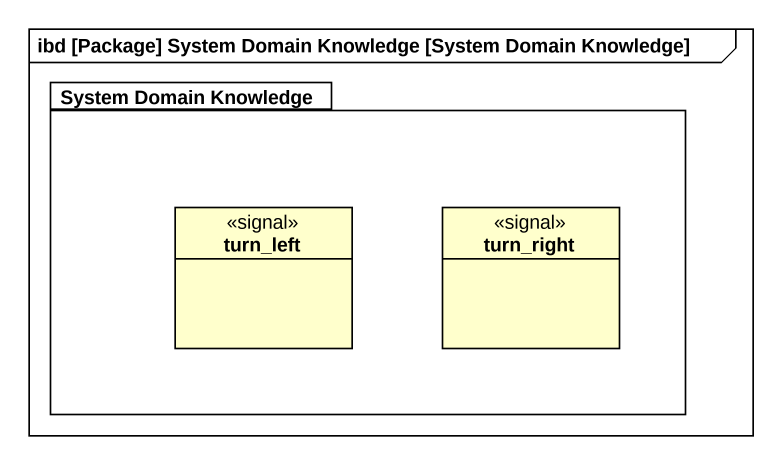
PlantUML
@startuml
mainframe ibd [Package] System Domain Knowledge [System Domain Knowledge]
hide circle
hide empty members
package "System Domain Knowledge" as System_Domain_Knowledge {
  class turn_left <<signal>>
  class turn_right <<signal>>
}
@enduml
